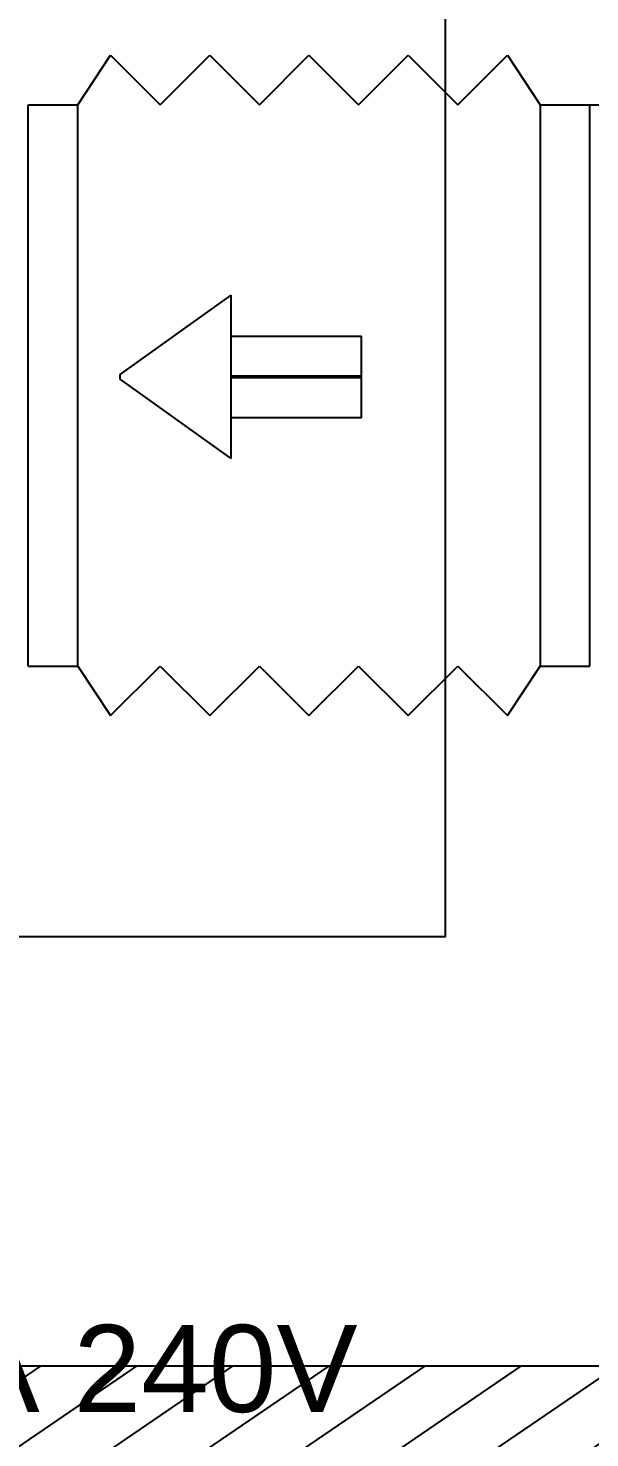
# Model space of a CAD drawing. Header units: millimetres. Extents: x 522027 to 600964, y -380282 to -298602.
# Drawn here: x 561779 to 562294, y -340634 to -339339 of the extents above; entities that cross this region are included whole.
import ezdxf

# ---------------------------------------------------------------- set-up
doc = ezdxf.new("R2010")
doc.units = ezdxf.units.MM
doc.layers.add('3-BAT C-Niveau -2', color=7, linetype='Continuous')
doc.layers.add('prlm-ELEC-CFO', color=1, linetype='Continuous', lineweight=25)
doc.layers.add('prlm-VMC', color=82, linetype='Continuous', lineweight=25)
doc.styles.get("Standard").update_dxf_attribs({"font": 'arial.ttf'})

msp = doc.modelspace()

# ---------------------------------------------------------------- hatches: boundary and pattern name
at = {"layer": '3-BAT C-Niveau -2'}
h = msp.add_hatch(dxfattribs=at)
h.set_pattern_fill('MURS MACONNERIE-2', color=256, scale=10, angle=-10.7236, style=0, pattern_type=2)
h.set_pattern_definition([(34.276399, (505201.977, 142745.115), (-23.42441, 44.173488), [])])
h.paths.add_polyline_path([(559031.5, -340568), (559031.5, -340748), (565211.5, -340747.9), (565211.5, -340567.9)])

# ---------------------------------------------------------------- linework, layer by layer
for q in [(565211.5, -340567.9), (564479.3, -340567.9)]:
    msp.add_line((559031.5, -340568), q, dxfattribs=at)
at = {"layer": '3-BAT C-Niveau -2', "flags": 128}
msp.add_lwpolyline([(562161.7, -339163.9), (562161.7, -340173.8), (560581.7, -340173.8), (560581.7, -339163.9)], close=True, dxfattribs=at)
at = {"layer": 'prlm-VMC'}
for p, q in [((561824.3, -339409.6), (561854.2, -339364.1)), ((561854.2, -339364.1), (561899.8, -339409.6)), ((561899.8, -339409.6), (561945.4, -339364.1)), ((561945.4, -339364.1), (561991, -339409.6)), ((561991, -339409.6), (562036.5, -339364.1)), ((562036.5, -339364.1), (562082.1, -339409.6)), ((562082.1, -339409.6), (562127.7, -339364.1)), ((562127.7, -339364.1), (562173.3, -339409.6)), ((562173.3, -339409.6), (562218.8, -339364.1)), ((562218.8, -339364.1), (562248.8, -339409.6)), ((561778.7, -339409.6), (561824.3, -339409.6)), ((561778.7, -339925.3), (561778.7, -339409.6)), ((561824.3, -339925.3), (561824.3, -339409.6)), ((562248.8, -339409.6), (562294.3, -339409.6)), ((562248.8, -339409.6), (562248.8, -339925.3)), ((562294.3, -339409.6), (562898.7, -339409.6)), ((562294.3, -339925.3), (562294.3, -339409.6)), ((561964.7, -339584.6), (561862.7, -339657.5)), ((561964.7, -339584.6), (561964.7, -339659.6)), ((561964.7, -339622.1), (561964.7, -339622.1)), ((561964.7, -339622.1), (562084.7, -339622.1)), ((562084.7, -339659.1), (562084.7, -339622.1)), ((561862.7, -339657.5), (561862.7, -339659.6)), ((561862.7, -339659.6), (561862.7, -339661.8)), ((561862.7, -339661.8), (561964.7, -339734.6)), ((562084.7, -339659.1), (561964.7, -339659.1)), ((561964.7, -339659.6), (561964.7, -339734.6)), ((561964.7, -339660.1), (561964.7, -339660.1)), ((561964.7, -339660.1), (562084.7, -339660.1)), ((562084.7, -339660.1), (562084.7, -339659.1)), ((562084.7, -339697.1), (562084.7, -339660.1)), ((562084.7, -339697.1), (561964.7, -339697.1)), ((561778.7, -339925.3), (561824.3, -339925.3)), ((561824.3, -339925.3), (561854.2, -339970.8)), ((561854.2, -339970.8), (561899.8, -339925.3)), ((561899.8, -339925.3), (561945.4, -339970.8)), ((561945.4, -339970.8), (561991, -339925.3)), ((561991, -339925.3), (562036.5, -339970.8)), ((562036.5, -339970.8), (562082.1, -339925.3)), ((562082.1, -339925.3), (562127.7, -339970.8)), ((562127.7, -339970.8), (562173.3, -339925.3)), ((562173.3, -339925.3), (562218.8, -339970.8)), ((562218.8, -339970.8), (562248.8, -339925.3)), ((562248.8, -339925.3), (562294.3, -339925.3))]:
    msp.add_line(p, q, dxfattribs=at)

# ---------------------------------------------------------------- texts
at = {"layer": 'prlm-ELEC-CFO', "lineweight": 30}
msp.add_text('VMC MONO 16A 240V', height=80, dxfattribs=at).set_placement((560932.3, -340610.4))

doc.saveas('drawing.dxf')
